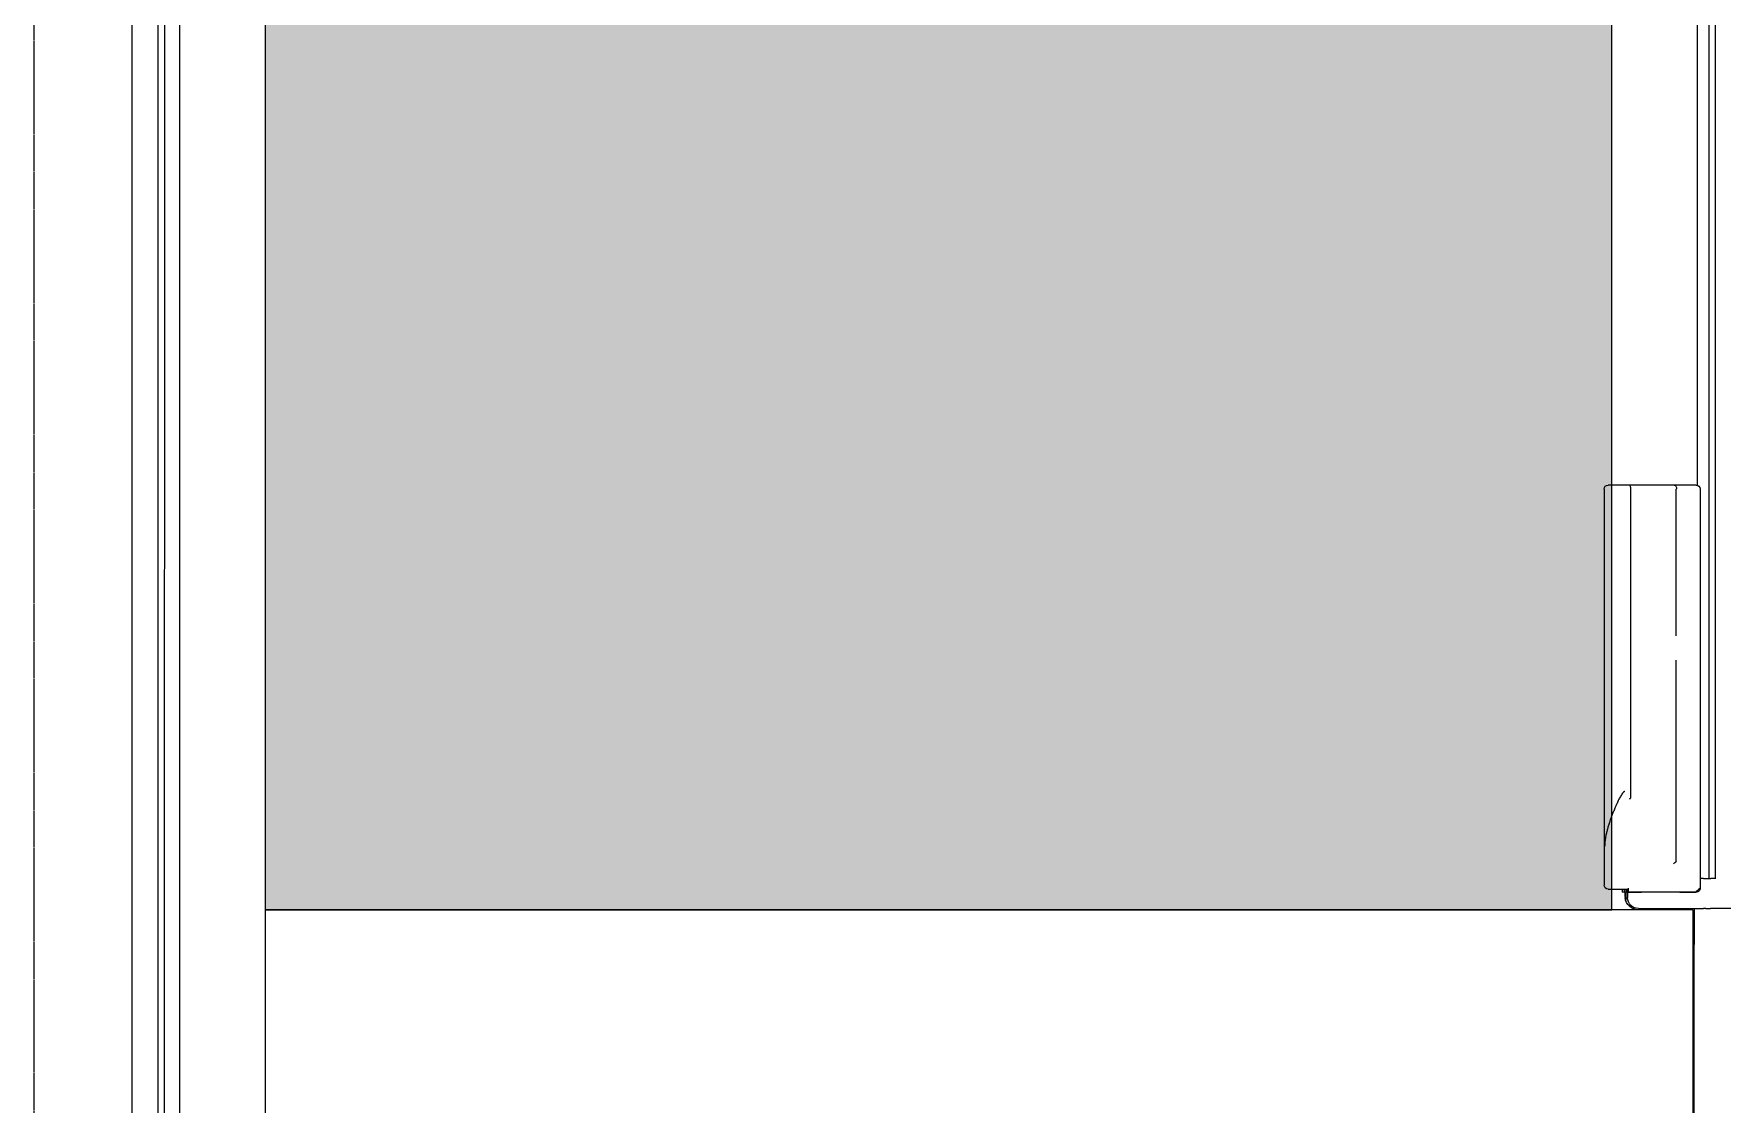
# Model space of a CAD drawing. Header units: millimetres. Extents: x 2698011 to 2856548, y 1019778 to 1210064.
# Drawn here: x 2794120 to 2794743, y 1123881 to 1124275 of the extents above; entities that cross this region are included whole.
import ezdxf

# ---------------------------------------------------------------- set-up
doc = ezdxf.new("R2010")
doc.units = ezdxf.units.MM
doc.linetypes.add('DASHED', pattern=[19.05, 12.7, -6.35])
doc.linetypes.add('HIDDEN', pattern=[0.375, 0.25, -0.125])
for name, color, linetype in [('Bloques borde', 9, 'Continuous'), ('PROYECCIONES', 9, 'DASHED'), ('Y_ CAJAS', 9, 'Continuous')]:
    doc.layers.add(name, color=color, linetype=linetype)

# ---------------------------------------------------------------- blocks, each defined once
blk = doc.blocks.new('CO ALURA_ 1500-1600 SE ESQ')
h = blk.add_hatch(color=256)
h.dxf.hatch_style = 1
h.paths.add_polyline_path([(0, 0.63796), (0.49606, 0.63796), (0.49606, 0), (0, 0)])
blk.add_lwpolyline([(0, 0.63796), (0.49606, 0.63796), (0.49606, 0), (0, 0)], close=True)
at = {"layer": 'Bloques borde', "linetype": 'Continuous'}
for p, q in [((-0.0489, 1.44548), (-0.0489, -0.00252)), ((-0.0489, 1.44548), (-0.0489, -0.00252)), ((-0.0489, 1.44548), (-0.0489, -0.00252)), ((-0.03936, 1.44048), (-0.03936, 0.00248)), ((-0.03936, 1.44048), (-0.03936, 0.00248)), ((-0.03936, 1.44048), (-0.03936, 0.00248)), ((-0.0371, 0.00248), (-0.0371, 1.44048)), ((-0.0371, 0.00248), (-0.0371, 1.44048)), ((-0.0371, 0.00248), (-0.0371, 1.44048)), ((-0.0315, 0.00246), (-0.0315, 1.4405)), ((-0.0315, 0.00246), (-0.0315, 1.4405)), ((-0.0315, 0.00246), (-0.0315, 1.4405)), ((0, 0), (0, 1.44296)), ((0, 0), (0, 1.44296)), ((0, 0), (0, 1.44296)), ((0.5259, 0.63796), (0.5259, 1.13096)), ((0.5259, 0.63796), (0.5259, 1.13096)), ((0.5259, 0.63796), (0.5259, 1.13096)), ((0.5264, 0.87196), (0.5264, 0.65076)), ((0.5264, 0.87196), (0.5264, 0.65076)), ((0.5264, 0.87196), (0.5264, 0.65076)), ((0.5259, 0.65076), (0.5264, 0.65076)), ((0.5259, 0.65076), (0.5264, 0.65076)), ((0.5259, 0.65076), (0.5264, 0.65076)), ((0.5264, 0.63748), (0.5264, 0.65076)), ((0.5264, 0.63748), (0.5264, 0.65076)), ((0.5264, 0.63748), (0.5264, 0.65076)), ((0.50586, 0.63748), (0.52982, 0.63748)), ((0.50586, 0.63748), (0.52982, 0.63748)), ((0.50586, 0.63748), (0.52982, 0.63748)), ((0.5239, 0.63796), (0.5059, 0.63796)), ((0.5239, 0.63796), (0.5059, 0.63796)), ((0.5239, 0.63796), (0.5059, 0.63796)), ((0.5239, 0.63796), (0.5239, 0.63748)), ((0.5259, 0.63796), (0.5239, 0.63796)), ((0.5239, 0.63796), (0.5239, 0.63748)), ((0.5259, 0.63796), (0.5239, 0.63796)), ((0.5239, 0.63796), (0.5239, 0.63748)), ((0.5259, 0.63796), (0.5239, 0.63796)), ((0.5244, 0.63748), (0.5244, 0.63796)), ((0.5244, 0.63748), (0.5244, 0.63796)), ((0.5244, 0.63748), (0.5244, 0.63796)), ((0.53071, 0.63748), (0.52982, 0.63748)), ((0.53071, 0.63748), (0.52982, 0.63748)), ((0.53071, 0.63748), (0.52982, 0.63748)), ((0.53071, 0.63748), (0.53245, 0.63748)), ((0.53071, 0.63748), (0.53245, 0.63748)), ((0.53071, 0.63748), (0.53245, 0.63748)), ((0.5399, 0.63748), (0.53245, 0.63748)), ((0.5399, 0.63748), (0.53245, 0.63748)), ((0.5399, 0.63748), (0.53245, 0.63748)), ((0.49469, 0.63032), (0.50221, 0.63032)), ((0.49469, 0.63032), (0.50221, 0.63032)), ((0.49469, 0.63032), (0.50221, 0.63032)), ((0.4999, 0.63032), (0.4999, 0.6315)), ((0.4999, 0.63032), (0.4999, 0.6315)), ((0.4999, 0.63032), (0.4999, 0.6315)), ((0.5009, 0.63146), (0.4999, 0.63146)), ((0.5009, 0.63146), (0.4999, 0.63146)), ((0.5009, 0.63146), (0.4999, 0.63146)), ((0.4999, 0.6305), (0.5009, 0.6305)), ((0.4999, 0.6305), (0.5009, 0.6305)), ((0.4999, 0.6305), (0.5009, 0.6305)), ((0.5009, 0.63296), (0.50093, 0.63346)), ((0.5009, 0.63296), (0.50093, 0.63346)), ((0.5009, 0.63296), (0.50093, 0.63346)), ((0.5009, 0.63146), (0.5009, 0.63296)), ((0.5009, 0.63146), (0.5009, 0.63296)), ((0.5009, 0.63146), (0.5009, 0.63296)), ((0.5009, 0.63146), (0.5014, 0.63146)), ((0.5009, 0.63146), (0.5009, 0.6305)), ((0.5009, 0.63146), (0.5014, 0.63146)), ((0.5009, 0.63146), (0.5009, 0.6305)), ((0.5009, 0.63146), (0.5014, 0.63146)), ((0.5009, 0.63146), (0.5009, 0.6305)), ((0.5009, 0.6305), (0.5009, 0.63032)), ((0.50186, 0.6305), (0.5009, 0.6305)), ((0.5009, 0.6305), (0.5009, 0.63032)), ((0.50186, 0.6305), (0.5009, 0.6305)), ((0.5009, 0.6305), (0.5009, 0.63032)), ((0.50186, 0.6305), (0.5009, 0.6305)), ((0.5014, 0.63446), (0.5014, 0.63146)), ((0.5014, 0.63446), (0.5014, 0.63146)), ((0.5014, 0.63446), (0.5014, 0.63146)), ((0.50186, 0.63146), (0.5014, 0.63146)), ((0.5014, 0.6305), (0.5014, 0.63146)), ((0.50186, 0.63146), (0.5014, 0.63146)), ((0.5014, 0.6305), (0.5014, 0.63146)), ((0.50186, 0.63146), (0.5014, 0.63146)), ((0.5014, 0.6305), (0.5014, 0.63146)), ((0.50186, 0.63148), (0.50186, 0.63348)), ((0.50186, 0.63148), (0.50186, 0.63348)), ((0.50186, 0.63148), (0.50186, 0.63348)), ((0.50186, 0.63148), (0.50286, 0.63148)), ((0.50186, 0.63148), (0.50186, 0.63032)), ((0.50186, 0.63148), (0.50286, 0.63148)), ((0.50186, 0.63148), (0.50186, 0.63032)), ((0.50186, 0.63148), (0.50286, 0.63148)), ((0.50186, 0.63148), (0.50186, 0.63032)), ((0.50221, 0.63118), (0.50221, 0.63148)), ((0.50932, 0.63148), (0.50221, 0.63148)), ((0.50221, 0.63118), (0.50221, 0.63148)), ((0.50932, 0.63148), (0.50221, 0.63148)), ((0.50221, 0.63118), (0.50221, 0.63148)), ((0.50932, 0.63148), (0.50221, 0.63148)), ((0.50221, 0.63118), (0.50221, 0.62998)), ((0.50221, 0.63118), (0.50221, 0.62998)), ((0.50221, 0.63118), (0.50221, 0.62998)), ((0.50286, 0.63148), (0.50661, 0.63148)), ((0.50286, 0.63148), (0.50661, 0.63148)), ((0.50286, 0.63148), (0.50661, 0.63148)), ((0.50661, 0.63148), (0.50705, 0.63148)), ((0.50661, 0.63148), (0.50705, 0.63148)), ((0.50661, 0.63148), (0.50705, 0.63148)), ((0.51951, 0.63148), (0.50932, 0.63148)), ((0.51951, 0.63148), (0.50932, 0.63148)), ((0.51951, 0.63148), (0.50932, 0.63148)), ((0.52722, 0.63148), (0.51951, 0.63148)), ((0.52722, 0.63148), (0.51951, 0.63148)), ((0.52722, 0.63148), (0.51951, 0.63148)), ((0.52117, 0.63148), (0.52161, 0.63148)), ((0.52117, 0.63148), (0.52161, 0.63148)), ((0.52117, 0.63148), (0.52161, 0.63148)), ((0.52161, 0.63148), (0.52539, 0.63148)), ((0.52161, 0.63148), (0.52539, 0.63148)), ((0.52161, 0.63148), (0.52539, 0.63148)), ((0.52539, 0.63148), (0.52696, 0.63148)), ((0.52539, 0.63148), (0.52696, 0.63148)), ((0.52539, 0.63148), (0.52696, 0.63148)), ((0.5286, 0.48299), (0.5286, 0.63008)), ((0.5286, 0.48299), (0.5286, 0.63008)), ((0.5286, 0.48299), (0.5286, 0.63008)), ((0.49321, 0.48298), (0.49321, 0.62883)), ((0.49321, 0.48298), (0.49321, 0.62883)), ((0.49321, 0.48298), (0.49321, 0.62883)), ((0.52982, 0.62648), (0.52872, 0.62648)), ((0.52982, 0.62648), (0.52872, 0.62648)), ((0.52982, 0.62648), (0.52872, 0.62648)), ((0.52982, 0.62648), (0.53251, 0.62648)), ((0.52982, 0.62648), (0.53251, 0.62648)), ((0.52982, 0.62648), (0.53251, 0.62648)), ((0.53186, 0.62648), (0.53186, 0.00248)), ((0.53186, 0.62648), (0.53186, 0.00248)), ((0.53186, 0.62648), (0.53186, 0.00248)), ((0.53432, 0.62648), (0.53251, 0.62648)), ((0.53432, 0.62648), (0.53251, 0.62648)), ((0.53432, 0.62648), (0.53251, 0.62648)), ((0.53412, 0.00248), (0.53412, 0.62648)), ((0.53412, 0.00248), (0.53412, 0.62648)), ((0.53412, 0.00248), (0.53412, 0.62648)), ((0.51981, 0.6201), (0.51981, 0.62007)), ((0.51981, 0.6201), (0.51981, 0.62007)), ((0.51981, 0.6201), (0.51981, 0.62007)), ((0.51981, 0.62007), (0.51981, 0.54598)), ((0.51981, 0.62007), (0.51981, 0.54598)), ((0.51981, 0.62007), (0.51981, 0.54598)), ((0.50257, 0.59711), (0.5029, 0.59695)), ((0.50257, 0.59711), (0.5029, 0.59695)), ((0.50257, 0.59711), (0.5029, 0.59695)), ((0.50293, 0.48298), (0.50293, 0.59684)), ((0.50293, 0.48298), (0.50293, 0.59684)), ((0.50293, 0.48298), (0.50293, 0.59684)), ((0.51981, 0.537), (0.51981, 0.48299)), ((0.51981, 0.537), (0.51981, 0.48299)), ((0.51981, 0.537), (0.51981, 0.48299)), ((0.4949, 0.48149), (0.49469, 0.48149)), ((0.4949, 0.48149), (0.49469, 0.48149)), ((0.4949, 0.48149), (0.49469, 0.48149)), ((0.50257, 0.48149), (0.4949, 0.48149)), ((0.50257, 0.48149), (0.4949, 0.48149)), ((0.50257, 0.48149), (0.4949, 0.48149)), ((0.49606, 0.48149), (0.49606, -0.00052)), ((0.49606, 0.48149), (0.49606, -0.00052)), ((0.49606, 0.48149), (0.49606, -0.00052)), ((0.51904, 0.48149), (0.50257, 0.48149)), ((0.51904, 0.48149), (0.50257, 0.48149)), ((0.51904, 0.48149), (0.50257, 0.48149)), ((0.5271, 0.48149), (0.51904, 0.48149)), ((0.5271, 0.48149), (0.51904, 0.48149)), ((0.5271, 0.48149), (0.51904, 0.48149)), ((0.51981, 0.48298), (0.51981, 0.48299)), ((0.51981, 0.48298), (0.51981, 0.48299)), ((0.51981, 0.48298), (0.51981, 0.48299)), ((0.52756, 0.48156), (0.52756, 0.00248)), ((0.52756, 0.48156), (0.52756, 0.00248)), ((0.52756, 0.48156), (0.52756, 0.00248))]:
    blk.add_line(p, q, dxfattribs=at)
at = {"layer": 'Bloques borde'}
blk.add_line((0.5059, 0.63796), (0, 0.63796), dxfattribs=at)
blk.add_line((0.5059, 0.63796), (0, 0.63796), dxfattribs=at)
blk.add_line((0.5059, 0.63796), (0, 0.63796), dxfattribs=at)
at = {"layer": 'Bloques borde', "linetype": 'Continuous'}
for centre, radius, start, end in [((0.5059, 0.63296), 0.005, 90, 174.26083), ((0.5059, 0.63296), 0.005, 90, 174.26083), ((0.5059, 0.63296), 0.005, 90, 174.26083), ((0.50586, 0.63348), 0.004, 90, 180), ((0.50586, 0.63348), 0.004, 90, 180), ((0.50586, 0.63348), 0.004, 90, 180), ((0.49469, 0.62883), 0.00149, 90, 180), ((0.49469, 0.62883), 0.00149, 90, 180), ((0.49469, 0.62883), 0.00149, 90, 180), ((0.4979, 0.63046), 0.003, 0, 2.09226), ((0.4979, 0.63046), 0.003, 0, 2.09226), ((0.4979, 0.63046), 0.003, 0, 2.09226), ((0.52711, 0.62999), 0.00149, 359.50524, 89.95506), ((0.52711, 0.62999), 0.00149, 359.50524, 89.95506), ((0.52711, 0.62999), 0.00149, 359.50524, 89.95506), ((0.52644, 0.62931), 0.00199, 20.04756, 70.25154), ((0.52644, 0.62931), 0.00199, 20.04756, 70.25154), ((0.52644, 0.62931), 0.00199, 20.04756, 70.25154), ((0.51743, 0.61828), 0.003, 37.47118, 63.9635), ((0.51743, 0.61828), 0.003, 37.47118, 63.9635), ((0.51743, 0.61828), 0.003, 37.47118, 63.9635), ((0.5271, 0.48299), 0.0015, 270, 360), ((0.5271, 0.48299), 0.0015, 270, 360), ((0.5271, 0.48299), 0.0015, 270, 360)]:
    blk.add_arc(centre, radius, start, end, dxfattribs=at)
blk.add_ellipse((0.49469, 0.48298), major_axis=(0, -0.00149), ratio=0.999848, start_param=4.712389, end_param=6.283185, dxfattribs=at)
blk.add_ellipse((0.49469, 0.48298), major_axis=(0, -0.00149), ratio=0.999848, start_param=4.712389, end_param=6.283185, dxfattribs=at)
blk.add_ellipse((0.49469, 0.48298), major_axis=(0, -0.00149), ratio=0.999848, start_param=4.712389, end_param=6.283185, dxfattribs=at)
for points, knots in [([(0.50091, 0.59437), (0.50088, 0.59437), (0.50081, 0.59438), (0.50068, 0.59441), (0.50053, 0.59448), (0.50037, 0.5946), (0.5001, 0.59486), (0.49962, 0.59549), (0.49914, 0.59635), (0.49872, 0.59717), (0.49831, 0.59801), (0.4979, 0.59889), (0.49748, 0.59983), (0.49708, 0.60078), (0.49661, 0.6019), (0.49609, 0.60325), (0.49561, 0.60456), (0.49515, 0.60588), (0.49474, 0.60719), (0.49437, 0.60849), (0.49404, 0.60981), (0.49377, 0.61109), (0.49358, 0.61235), (0.49345, 0.61353), (0.49342, 0.61428), (0.49341, 0.61464)], [0, 0, 0, 0, 0.004365, 0.008536, 0.016555, 0.025692, 0.033392, 0.06475, 0.126477, 0.158786, 0.18398, 0.246584, 0.284, 0.317693, 0.381252, 0.44282, 0.508479, 0.567913, 0.631418, 0.696198, 0.757026, 0.822629, 0.884974, 0.944087, 1, 1, 1, 1]), ([(0.50091, 0.59437), (0.50088, 0.59437), (0.50081, 0.59438), (0.50068, 0.59441), (0.50053, 0.59448), (0.50037, 0.5946), (0.5001, 0.59486), (0.49962, 0.59549), (0.49914, 0.59635), (0.49872, 0.59717), (0.49831, 0.59801), (0.4979, 0.59889), (0.49748, 0.59983), (0.49708, 0.60078), (0.49661, 0.6019), (0.49609, 0.60325), (0.49561, 0.60456), (0.49515, 0.60588), (0.49474, 0.60719), (0.49437, 0.60849), (0.49404, 0.60981), (0.49377, 0.61109), (0.49358, 0.61235), (0.49345, 0.61353), (0.49342, 0.61428), (0.49341, 0.61464)], [0, 0, 0, 0, 0.004365, 0.008536, 0.016555, 0.025692, 0.033392, 0.06475, 0.126477, 0.158786, 0.18398, 0.246584, 0.284, 0.317693, 0.381252, 0.44282, 0.508479, 0.567913, 0.631418, 0.696198, 0.757026, 0.822629, 0.884974, 0.944087, 1, 1, 1, 1]), ([(0.50091, 0.59437), (0.50088, 0.59437), (0.50081, 0.59438), (0.50068, 0.59441), (0.50053, 0.59448), (0.50037, 0.5946), (0.5001, 0.59486), (0.49962, 0.59549), (0.49914, 0.59635), (0.49872, 0.59717), (0.49831, 0.59801), (0.4979, 0.59889), (0.49748, 0.59983), (0.49708, 0.60078), (0.49661, 0.6019), (0.49609, 0.60325), (0.49561, 0.60456), (0.49515, 0.60588), (0.49474, 0.60719), (0.49437, 0.60849), (0.49404, 0.60981), (0.49377, 0.61109), (0.49358, 0.61235), (0.49345, 0.61353), (0.49342, 0.61428), (0.49341, 0.61464)], [0, 0, 0, 0, 0.004365, 0.008536, 0.016555, 0.025692, 0.033392, 0.06475, 0.126477, 0.158786, 0.18398, 0.246584, 0.284, 0.317693, 0.381252, 0.44282, 0.508479, 0.567913, 0.631418, 0.696198, 0.757026, 0.822629, 0.884974, 0.944087, 1, 1, 1, 1]), ([(0.5029, 0.59695), (0.5029, 0.59695), (0.50292, 0.59694), (0.50293, 0.59691), (0.50293, 0.59688), (0.50293, 0.59686), (0.50293, 0.59684)], [0, 0, 0, 0, 0.173015, 0.384194, 0.65624, 1, 1, 1, 1]), ([(0.5029, 0.59695), (0.5029, 0.59695), (0.50292, 0.59694), (0.50293, 0.59691), (0.50293, 0.59688), (0.50293, 0.59686), (0.50293, 0.59684)], [0, 0, 0, 0, 0.173015, 0.384194, 0.65624, 1, 1, 1, 1]), ([(0.5029, 0.59695), (0.5029, 0.59695), (0.50292, 0.59694), (0.50293, 0.59691), (0.50293, 0.59688), (0.50293, 0.59686), (0.50293, 0.59684)], [0, 0, 0, 0, 0.173015, 0.384194, 0.65624, 1, 1, 1, 1]), ([(0.50257, 0.48149), (0.50267, 0.48149), (0.50276, 0.48165), (0.50284, 0.482), (0.50286, 0.48207), (0.50288, 0.48223), (0.5029, 0.48232), (0.50292, 0.48259), (0.50293, 0.48279), (0.50293, 0.48298)], [0, 0, 0, 0, 0.5, 0.5, 0.625, 0.625, 0.75, 0.75, 1, 1, 1, 1]), ([(0.50257, 0.48149), (0.50267, 0.48149), (0.50276, 0.48165), (0.50284, 0.482), (0.50286, 0.48207), (0.50288, 0.48223), (0.5029, 0.48232), (0.50292, 0.48259), (0.50293, 0.48279), (0.50293, 0.48298)], [0, 0, 0, 0, 0.5, 0.5, 0.625, 0.625, 0.75, 0.75, 1, 1, 1, 1]), ([(0.50257, 0.48149), (0.50267, 0.48149), (0.50276, 0.48165), (0.50284, 0.482), (0.50286, 0.48207), (0.50288, 0.48223), (0.5029, 0.48232), (0.50292, 0.48259), (0.50293, 0.48279), (0.50293, 0.48298)], [0, 0, 0, 0, 0.5, 0.5, 0.625, 0.625, 0.75, 0.75, 1, 1, 1, 1]), ([(0.51904, 0.48149), (0.51917, 0.48149), (0.5193, 0.48153), (0.51952, 0.48168), (0.51962, 0.4818), (0.51977, 0.48207), (0.51982, 0.48224), (0.51986, 0.48251), (0.51986, 0.4826), (0.51985, 0.48279), (0.51983, 0.48288), (0.51981, 0.48298)], [0, 0, 0, 0, 0.25, 0.25, 0.5, 0.5, 0.75, 0.75, 0.875, 0.875, 1, 1, 1, 1]), ([(0.51904, 0.48149), (0.51917, 0.48149), (0.5193, 0.48153), (0.51952, 0.48168), (0.51962, 0.4818), (0.51977, 0.48207), (0.51982, 0.48224), (0.51986, 0.48251), (0.51986, 0.4826), (0.51985, 0.48279), (0.51983, 0.48288), (0.51981, 0.48298)], [0, 0, 0, 0, 0.25, 0.25, 0.5, 0.5, 0.75, 0.75, 0.875, 0.875, 1, 1, 1, 1]), ([(0.51904, 0.48149), (0.51917, 0.48149), (0.5193, 0.48153), (0.51952, 0.48168), (0.51962, 0.4818), (0.51977, 0.48207), (0.51982, 0.48224), (0.51986, 0.48251), (0.51986, 0.4826), (0.51985, 0.48279), (0.51983, 0.48288), (0.51981, 0.48298)], [0, 0, 0, 0, 0.25, 0.25, 0.5, 0.5, 0.75, 0.75, 0.875, 0.875, 1, 1, 1, 1])]:
    blk.add_open_spline(points, degree=3, knots=knots, dxfattribs=at)

msp = doc.modelspace()

# ---------------------------------------------------------------- linework, layer by layer
at = {"layer": 'PROYECCIONES', "linetype": 'HIDDEN'}
msp.add_line((2794119.75, 1157710.661), (2794119.75, 1118043.759), dxfattribs=at)

# ---------------------------------------------------------------- block references
at = {"layer": 'Y_ CAJAS', "xscale": -1000, "yscale": 1000, "zscale": 1000, "rotation": 179.9977225467084}
msp.add_blockref('CO ALURA_ 1500-1600 SE ESQ', (2794204.931, 1124590.494, -0.388), dxfattribs=at)

doc.saveas('drawing.dxf')
